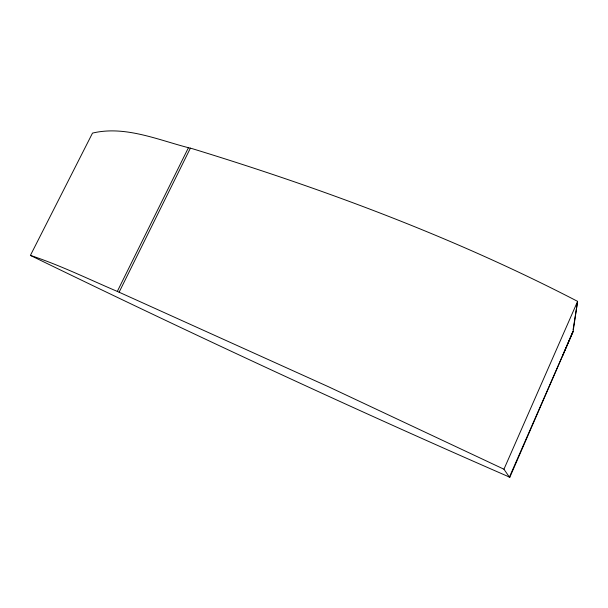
<?xml version="1.0" encoding="UTF-8"?>
<svg xmlns="http://www.w3.org/2000/svg" width="608" height="608" viewBox="0 0 608 608"><rect width="100%" height="100%" fill="white"/><g stroke="black" fill="none" stroke-linecap="round" stroke-linejoin="round"><path stroke-width="0.91" d="M573.086 331.634L577.6 301.363C454.708 237.622 324.52 189.172 192.318 148.679C160.094 140.866 126.084 125.088 92.507 133.099L30.4 255.406C187.728 331.953 346.309 405.901 506.684 475.859L509.785 477.341L573.086 331.634L509.398 477.136L509.785 477.341M573.078 329.794L577.6 301.363L503.948 469.216L509.398 477.136M562.681 355.581L572.782 331.626M30.4 255.406C60.2 265.225 88.472 279.133 117.306 291.414L188.526 147.539M117.306 291.414L119.115 292.212L190.418 148.109M119.115 292.212L328.624 386.817L503.948 469.216"/></g></svg>
